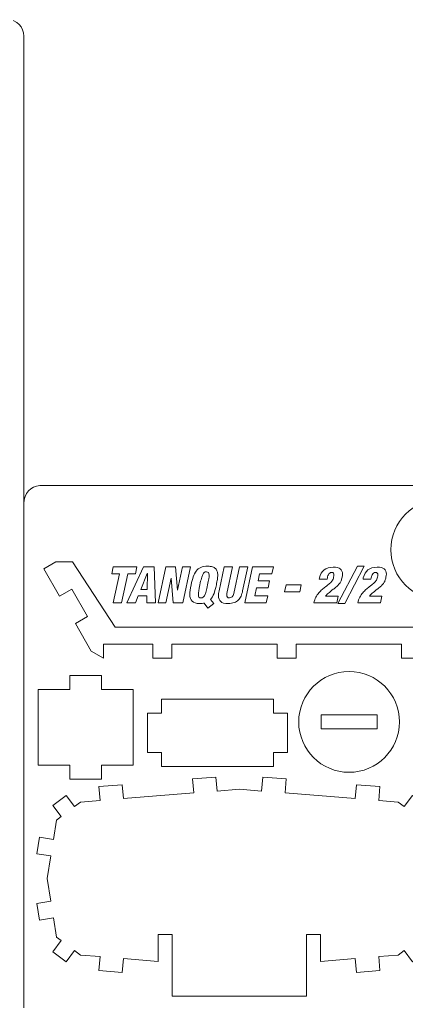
# Model space of a CAD drawing. Header units: centimetres. Extents: x -47.5 to 47.5, y -14.5 to 14.5.
# Drawn here: x 28.42 to 35.47, y -3.39 to 14.5 of the extents above; entities that cross this region are included whole.
import ezdxf

# ---------------------------------------------------------------- set-up
doc = ezdxf.new("R2010")
doc.units = ezdxf.units.CM
doc.header["$MEASUREMENT"] = 0
doc.layers.add('Camada 1', color=7, linetype='Continuous')

msp = doc.modelspace()

# ---------------------------------------------------------------- linework, layer by layer
at = {"layer": 'Camada 1', "color": 6, "lineweight": 9}
for points in [[(9.8, 14.5), (9.8, 14.5), (28.2, 14.5), (28.2, 14.5), (28.2, 14.5), (28.365, 14.5), (28.5, 14.365), (28.5, 14.2), (28.5, 14.2), (28.5, 14.2), (28.5, -14.2), (28.5, -14.2), (28.5, -14.2), (28.5, -14.365), (28.365, -14.5), (28.2, -14.5), (28.2, -14.5), (28.2, -14.5), (9.8, -14.5), (9.8, -14.5), (9.8, -14.5), (9.635, -14.5), (9.5, -14.365), (9.5, -14.2), (9.5, -14.2), (9.5, -14.2), (9.5, 14.2), (9.5, 14.2), (9.5, 14.2), (9.5, 14.365), (9.635, 14.5), (9.8, 14.5)], [(28.78719, 6.008), (28.78719, 6.008), (47.21281, 6.008), (47.21281, 6.008), (47.21281, 6.008), (47.37077, 6.008), (47.5, 5.86239), (47.5, 5.6844), (47.5, 5.6844), (47.5, 5.6844), (47.5, -14.16359), (47.5, -14.16359), (47.5, -14.16359), (47.5, -14.34157), (47.37077, -14.48719), (47.21281, -14.48719), (47.21281, -14.48719), (47.21281, -14.48719), (28.78719, -14.48719), (28.78719, -14.48719), (28.78719, -14.48719), (28.62923, -14.48719), (28.5, -14.34157), (28.5, -14.16359), (28.5, -14.16359), (28.5, -14.16359), (28.5, 5.6844), (28.5, 5.6844), (28.5, 5.6844), (28.5, 5.86239), (28.62923, 6.008), (28.78719, 6.008)]]:
    msp.add_open_spline(points, degree=3, knots=[0, 0, 0, 0, 0.11111111, 0.11111111, 0.11111111, 0.11111111, 0.22222222, 0.22222222, 0.22222222, 0.22222222, 0.33333333, 0.33333333, 0.33333333, 0.33333333, 0.44444444, 0.44444444, 0.44444444, 0.44444444, 0.55555556, 0.55555556, 0.55555556, 0.55555556, 0.66666667, 0.66666667, 0.66666667, 0.66666667, 0.77777778, 0.77777778, 0.77777778, 0.77777778, 1, 1, 1, 1], dxfattribs=at)
at = {"layer": 'Camada 1', "color": 250, "lineweight": 9}
for points, knots in [([(36.10699, 5.75888), (36.61393, 5.75888), (37.02489, 5.34792), (37.02489, 4.84098), (37.02489, 4.84098), (37.02489, 4.33404), (36.61393, 3.92308), (36.10699, 3.92308), (36.10699, 3.92308), (35.60005, 3.92308), (35.18909, 4.33404), (35.18909, 4.84098), (35.18909, 4.84098), (35.18909, 5.34792), (35.60005, 5.75888), (36.10699, 5.75888)], [0, 0, 0, 0, 0.2, 0.2, 0.2, 0.2, 0.4, 0.4, 0.4, 0.4, 0.6, 0.6, 0.6, 0.6, 1, 1, 1, 1]), ([(35.3796, 3.12067), (35.3796, 3.12067), (35.3796, 2.8657), (35.3796, 2.8657), (35.3796, 2.8657), (35.3796, 2.8657), (35.72813, 2.8657), (35.72813, 2.8657), (35.72813, 2.8657), (35.72813, 2.8657), (35.72813, 3.12067), (35.72813, 3.12067), (35.72813, 3.12067), (35.72813, 3.12067), (36.62917, 3.12067), (36.62917, 3.12067), (36.62917, 3.12067), (36.62917, 3.12067), (36.62917, 2.8657), (36.62917, 2.8657), (36.62917, 2.8657), (36.62917, 2.8657), (36.84998, 2.99319), (36.84998, 2.99319), (36.84998, 2.99319), (36.84998, 2.99319), (37.13861, 3.4931), (37.13861, 3.4931), (37.13861, 3.4931), (37.13861, 3.4931), (36.9178, 3.6206), (36.9178, 3.6206), (36.9178, 3.6206), (36.9178, 3.6206), (37.20644, 4.12052), (37.20644, 4.12052), (37.20644, 4.12052), (37.20644, 4.12052), (37.42725, 3.99305), (37.42725, 3.99305), (37.42725, 3.99305), (37.42725, 3.99305), (37.71588, 4.49297), (37.71588, 4.49297), (37.71588, 4.49297), (37.71588, 4.49297), (37.49507, 4.62045), (37.49507, 4.62045), (37.49507, 4.62045), (37.49507, 4.62045), (37.18911, 4.62045), (37.18911, 4.62045), (37.18911, 4.62045), (37.18911, 4.62045), (36.41569, 3.42664), (36.41569, 3.42664), (36.41569, 3.42664), (36.41569, 3.42664), (30.16116, 3.42664), (30.16116, 3.42664), (30.16116, 3.42664), (30.16116, 3.42664), (29.38774, 4.62045), (29.38774, 4.62045), (29.38774, 4.62045), (29.38774, 4.62045), (29.08177, 4.62045), (29.08177, 4.62045), (29.08177, 4.62045), (29.08177, 4.62045), (28.86096, 4.49297), (28.86096, 4.49297), (28.86096, 4.49297), (28.86096, 4.49297), (29.1496, 3.99305), (29.1496, 3.99305), (29.1496, 3.99305), (29.1496, 3.99305), (29.3704, 4.12052), (29.3704, 4.12052), (29.3704, 4.12052), (29.3704, 4.12052), (29.65904, 3.6206), (29.65904, 3.6206), (29.65904, 3.6206), (29.65904, 3.6206), (29.43823, 3.4931), (29.43823, 3.4931), (29.43823, 3.4931), (29.43823, 3.4931), (29.72687, 2.99319), (29.72687, 2.99319), (29.72687, 2.99319), (29.72687, 2.99319), (29.94767, 2.8657), (29.94767, 2.8657), (29.94767, 2.8657), (29.94767, 2.8657), (29.94767, 3.12067), (29.94767, 3.12067), (29.94767, 3.12067), (29.94767, 3.12067), (30.84871, 3.12067), (30.84871, 3.12067), (30.84871, 3.12067), (30.84871, 3.12067), (30.84871, 2.8657), (30.84871, 2.8657), (30.84871, 2.8657), (30.84871, 2.8657), (31.19724, 2.8657), (31.19724, 2.8657), (31.19724, 2.8657), (31.19724, 2.8657), (31.19724, 3.12067), (31.19724, 3.12067), (31.19724, 3.12067), (31.19724, 3.12067), (33.11415, 3.12067), (33.11415, 3.12067), (33.11415, 3.12067), (33.11415, 3.12067), (33.11415, 2.8657), (33.11415, 2.8657), (33.11415, 2.8657), (33.11415, 2.8657), (33.46268, 2.8657), (33.46268, 2.8657), (33.46268, 2.8657), (33.46268, 2.8657), (33.46268, 3.12067), (33.46268, 3.12067), (33.46268, 3.12067), (33.46268, 3.12067), (35.3796, 3.12067), (35.3796, 3.12067)], [0, 0, 0, 0, 0.02857143, 0.02857143, 0.02857143, 0.02857143, 0.05714286, 0.05714286, 0.05714286, 0.05714286, 0.08571429, 0.08571429, 0.08571429, 0.08571429, 0.11428571, 0.11428571, 0.11428571, 0.11428571, 0.14285714, 0.14285714, 0.14285714, 0.14285714, 0.17142857, 0.17142857, 0.17142857, 0.17142857, 0.2, 0.2, 0.2, 0.2, 0.22857143, 0.22857143, 0.22857143, 0.22857143, 0.25714286, 0.25714286, 0.25714286, 0.25714286, 0.28571429, 0.28571429, 0.28571429, 0.28571429, 0.31428571, 0.31428571, 0.31428571, 0.31428571, 0.34285714, 0.34285714, 0.34285714, 0.34285714, 0.37142857, 0.37142857, 0.37142857, 0.37142857, 0.4, 0.4, 0.4, 0.4, 0.42857143, 0.42857143, 0.42857143, 0.42857143, 0.45714286, 0.45714286, 0.45714286, 0.45714286, 0.48571429, 0.48571429, 0.48571429, 0.48571429, 0.51428571, 0.51428571, 0.51428571, 0.51428571, 0.54285714, 0.54285714, 0.54285714, 0.54285714, 0.57142857, 0.57142857, 0.57142857, 0.57142857, 0.6, 0.6, 0.6, 0.6, 0.62857143, 0.62857143, 0.62857143, 0.62857143, 0.65714286, 0.65714286, 0.65714286, 0.65714286, 0.68571429, 0.68571429, 0.68571429, 0.68571429, 0.71428571, 0.71428571, 0.71428571, 0.71428571, 0.74285714, 0.74285714, 0.74285714, 0.74285714, 0.77142857, 0.77142857, 0.77142857, 0.77142857, 0.8, 0.8, 0.8, 0.8, 0.82857143, 0.82857143, 0.82857143, 0.82857143, 0.85714286, 0.85714286, 0.85714286, 0.85714286, 0.88571429, 0.88571429, 0.88571429, 0.88571429, 0.91428571, 0.91428571, 0.91428571, 0.91428571, 0.94285714, 0.94285714, 0.94285714, 0.94285714, 1, 1, 1, 1]), ([(29.33801, 0.65914), (29.33801, 0.65914), (29.33801, 0.91411), (29.33801, 0.91411), (29.33801, 0.91411), (29.33801, 0.91411), (28.76074, 0.91411), (28.76074, 0.91411), (28.76074, 0.91411), (28.76074, 0.91411), (28.76074, 2.29096), (28.76074, 2.29096), (28.76074, 2.29096), (28.76074, 2.29096), (29.33801, 2.29096), (29.33801, 2.29096), (29.33801, 2.29096), (29.33801, 2.29096), (29.33801, 2.54593), (29.33801, 2.54593), (29.33801, 2.54593), (29.33801, 2.54593), (29.91528, 2.54593), (29.91528, 2.54593), (29.91528, 2.54593), (29.91528, 2.54593), (29.91528, 2.29096), (29.91528, 2.29096), (29.91528, 2.29096), (29.91528, 2.29096), (30.49254, 2.29096), (30.49254, 2.29096), (30.49254, 2.29096), (30.49254, 2.29096), (30.49254, 0.91411), (30.49254, 0.91411), (30.49254, 0.91411), (30.49254, 0.91411), (29.91528, 0.91411), (29.91528, 0.91411), (29.91528, 0.91411), (29.91528, 0.91411), (29.91528, 0.65914), (29.91528, 0.65914), (29.91528, 0.65914), (29.91528, 0.65914), (29.33801, 0.65914), (29.33801, 0.65914)], [0, 0, 0, 0, 0.07692308, 0.07692308, 0.07692308, 0.07692308, 0.15384615, 0.15384615, 0.15384615, 0.15384615, 0.23076923, 0.23076923, 0.23076923, 0.23076923, 0.30769231, 0.30769231, 0.30769231, 0.30769231, 0.38461538, 0.38461538, 0.38461538, 0.38461538, 0.46153846, 0.46153846, 0.46153846, 0.46153846, 0.53846154, 0.53846154, 0.53846154, 0.53846154, 0.61538462, 0.61538462, 0.61538462, 0.61538462, 0.69230769, 0.69230769, 0.69230769, 0.69230769, 0.76923077, 0.76923077, 0.76923077, 0.76923077, 0.84615385, 0.84615385, 0.84615385, 0.84615385, 1, 1, 1, 1]), ([(34.42665, 2.62043), (34.93359, 2.62043), (35.34455, 2.20947), (35.34455, 1.70253), (35.34455, 1.70253), (35.34455, 1.19559), (34.93359, 0.78463), (34.42665, 0.78463), (34.42665, 0.78463), (33.9197, 0.78463), (33.50874, 1.19559), (33.50874, 1.70253), (33.50874, 1.70253), (33.50874, 2.20947), (33.9197, 2.62043), (34.42665, 2.62043)], [0, 0, 0, 0, 0.2, 0.2, 0.2, 0.2, 0.4, 0.4, 0.4, 0.4, 0.6, 0.6, 0.6, 0.6, 1, 1, 1, 1]), ([(33.3015, 1.14557), (33.3015, 1.14557), (33.3015, 1.8595), (33.3015, 1.8595), (33.3015, 1.8595), (33.3015, 1.8595), (33.04653, 1.8595), (33.04653, 1.8595), (33.04653, 1.8595), (33.04653, 1.8595), (33.04653, 2.11447), (33.04653, 2.11447), (33.04653, 2.11447), (33.04653, 2.11447), (31.00676, 2.11447), (31.00676, 2.11447), (31.00676, 2.11447), (31.00676, 2.11447), (31.00676, 1.8595), (31.00676, 1.8595), (31.00676, 1.8595), (31.00676, 1.8595), (30.75178, 1.8595), (30.75178, 1.8595), (30.75178, 1.8595), (30.75178, 1.8595), (30.75178, 1.14557), (30.75178, 1.14557), (30.75178, 1.14557), (30.75178, 1.14557), (31.00676, 1.14557), (31.00676, 1.14557), (31.00676, 1.14557), (31.00676, 1.14557), (31.00676, 0.89061), (31.00676, 0.89061), (31.00676, 0.89061), (31.00676, 0.89061), (33.04653, 0.89061), (33.04653, 0.89061), (33.04653, 0.89061), (33.04653, 0.89061), (33.04653, 1.14557), (33.04653, 1.14557), (33.04653, 1.14557), (33.04653, 1.14557), (33.3015, 1.14557), (33.3015, 1.14557)], [0, 0, 0, 0, 0.07692308, 0.07692308, 0.07692308, 0.07692308, 0.15384615, 0.15384615, 0.15384615, 0.15384615, 0.23076923, 0.23076923, 0.23076923, 0.23076923, 0.30769231, 0.30769231, 0.30769231, 0.30769231, 0.38461538, 0.38461538, 0.38461538, 0.38461538, 0.46153846, 0.46153846, 0.46153846, 0.46153846, 0.53846154, 0.53846154, 0.53846154, 0.53846154, 0.61538462, 0.61538462, 0.61538462, 0.61538462, 0.69230769, 0.69230769, 0.69230769, 0.69230769, 0.76923077, 0.76923077, 0.76923077, 0.76923077, 0.84615385, 0.84615385, 0.84615385, 0.84615385, 1, 1, 1, 1]), ([(30.94779, -2.17025), (30.94779, -2.17025), (31.20277, -2.17025), (31.20277, -2.17025), (31.20277, -2.17025), (31.20277, -2.17025), (31.20277, -3.29212), (31.20277, -3.29212), (31.20277, -3.29212), (31.20277, -3.29212), (33.6505, -3.29212), (33.6505, -3.29212), (33.6505, -3.29212), (33.6505, -3.29212), (33.6505, -2.17025), (33.6505, -2.17025), (33.6505, -2.17025), (33.6505, -2.17025), (33.90546, -2.17025), (33.90546, -2.17025), (33.90546, -2.17025), (33.90546, -2.17025), (33.90546, -2.66112), (33.90546, -2.66112), (33.90546, -2.66112), (33.90546, -2.66112), (34.54016, -2.60953), (34.54016, -2.60953), (34.54016, -2.60953), (34.54016, -2.60953), (34.56082, -2.86367), (34.56082, -2.86367), (34.56082, -2.86367), (34.56082, -2.86367), (34.98765, -2.82896), (34.98765, -2.82896), (34.98765, -2.82896), (34.98765, -2.82896), (34.96699, -2.57483), (34.96699, -2.57483), (34.96699, -2.57483), (34.96699, -2.57483), (35.32063, -2.54609), (35.32063, -2.54609), (35.32063, -2.54609), (35.32063, -2.54609), (35.42924, -2.46487), (35.42924, -2.46487), (35.42924, -2.46487), (35.42924, -2.46487), (35.58192, -2.66907), (35.58192, -2.66907), (35.58192, -2.66907), (35.58192, -2.66907), (35.82697, -2.48586), (35.82697, -2.48586), (35.82697, -2.48586), (35.82697, -2.48586), (35.67428, -2.28166), (35.67428, -2.28166), (35.67428, -2.28166), (35.67428, -2.28166), (35.75924, -2.21814), (35.75924, -2.21814), (35.75924, -2.21814), (35.75924, -2.21814), (35.81628, -1.8668), (35.81628, -1.8668), (35.81628, -1.8668), (35.81628, -1.8668), (36.06795, -1.90766), (36.06795, -1.90766), (36.06795, -1.90766), (36.06795, -1.90766), (36.11699, -1.60565), (36.11699, -1.60565), (36.11699, -1.60565), (36.11699, -1.60565), (35.86531, -1.56479), (35.86531, -1.56479), (35.86531, -1.56479), (35.86531, -1.56479), (35.93222, -1.15263), (35.93222, -1.15263), (35.93222, -1.15263), (35.93222, -1.15263), (35.86531, -0.74048), (35.86531, -0.74048), (35.86531, -0.74048), (35.86531, -0.74048), (36.11699, -0.69962), (36.11699, -0.69962), (36.11699, -0.69962), (36.11699, -0.69962), (36.06795, -0.39761), (36.06795, -0.39761), (36.06795, -0.39761), (36.06795, -0.39761), (35.81628, -0.43847), (35.81628, -0.43847), (35.81628, -0.43847), (35.81628, -0.43847), (35.75924, -0.08712), (35.75924, -0.08712), (35.75924, -0.08712), (35.75924, -0.08712), (35.67428, -0.0236), (35.67428, -0.0236), (35.67428, -0.0236), (35.67428, -0.0236), (35.82697, 0.18061), (35.82697, 0.18061), (35.82697, 0.18061), (35.82697, 0.18061), (35.58192, 0.36382), (35.58192, 0.36382), (35.58192, 0.36382), (35.58192, 0.36382), (35.42924, 0.15961), (35.42924, 0.15961), (35.42924, 0.15961), (35.42924, 0.15961), (35.32063, 0.24083), (35.32063, 0.24083), (35.32063, 0.24083), (35.32063, 0.24083), (34.96699, 0.26957), (34.96699, 0.26957), (34.96699, 0.26957), (34.96699, 0.26957), (34.98765, 0.5237), (34.98765, 0.5237), (34.98765, 0.5237), (34.98765, 0.5237), (34.56082, 0.55841), (34.56082, 0.55841), (34.56082, 0.55841), (34.56082, 0.55841), (34.54016, 0.30427), (34.54016, 0.30427), (34.54016, 0.30427), (34.54016, 0.30427), (33.25964, 0.40836), (33.25964, 0.40836), (33.25964, 0.40836), (33.25964, 0.40836), (33.2803, 0.66248), (33.2803, 0.66248), (33.2803, 0.66248), (33.2803, 0.66248), (32.85346, 0.69718), (32.85346, 0.69718), (32.85346, 0.69718), (32.85346, 0.69718), (32.8328, 0.44306), (32.8328, 0.44306), (32.8328, 0.44306), (32.8328, 0.44306), (32.42663, 0.47607), (32.42663, 0.47607), (32.42663, 0.47607), (32.42663, 0.47607), (32.02045, 0.44306), (32.02045, 0.44306), (32.02045, 0.44306), (32.02045, 0.44306), (31.99979, 0.69718), (31.99979, 0.69718), (31.99979, 0.69718), (31.99979, 0.69718), (31.57296, 0.66248), (31.57296, 0.66248), (31.57296, 0.66248), (31.57296, 0.66248), (31.59361, 0.40836), (31.59361, 0.40836), (31.59361, 0.40836), (31.59361, 0.40836), (30.31311, 0.30427), (30.31311, 0.30427), (30.31311, 0.30427), (30.31311, 0.30427), (30.29245, 0.55841), (30.29245, 0.55841), (30.29245, 0.55841), (30.29245, 0.55841), (29.86561, 0.5237), (29.86561, 0.5237), (29.86561, 0.5237), (29.86561, 0.5237), (29.88627, 0.26957), (29.88627, 0.26957), (29.88627, 0.26957), (29.88627, 0.26957), (29.53264, 0.24083), (29.53264, 0.24083), (29.53264, 0.24083), (29.53264, 0.24083), (29.42401, 0.15961), (29.42401, 0.15961), (29.42401, 0.15961), (29.42401, 0.15961), (29.27134, 0.36382), (29.27134, 0.36382), (29.27134, 0.36382), (29.27134, 0.36382), (29.02629, 0.18061), (29.02629, 0.18061), (29.02629, 0.18061), (29.02629, 0.18061), (29.17897, -0.0236), (29.17897, -0.0236), (29.17897, -0.0236), (29.17897, -0.0236), (29.09403, -0.08712), (29.09403, -0.08712), (29.09403, -0.08712), (29.09403, -0.08712), (29.03699, -0.43847), (29.03699, -0.43847), (29.03699, -0.43847), (29.03699, -0.43847), (28.7853, -0.39761), (28.7853, -0.39761), (28.7853, -0.39761), (28.7853, -0.39761), (28.73628, -0.69962), (28.73628, -0.69962), (28.73628, -0.69962), (28.73628, -0.69962), (28.98795, -0.74048), (28.98795, -0.74048), (28.98795, -0.74048), (28.98795, -0.74048), (28.92103, -1.15263), (28.92103, -1.15263), (28.92103, -1.15263), (28.92103, -1.15263), (28.98795, -1.56479), (28.98795, -1.56479), (28.98795, -1.56479), (28.98795, -1.56479), (28.73628, -1.60565), (28.73628, -1.60565), (28.73628, -1.60565), (28.73628, -1.60565), (28.7853, -1.90766), (28.7853, -1.90766), (28.7853, -1.90766), (28.7853, -1.90766), (29.03699, -1.8668), (29.03699, -1.8668), (29.03699, -1.8668), (29.03699, -1.8668), (29.09403, -2.21814), (29.09403, -2.21814), (29.09403, -2.21814), (29.09403, -2.21814), (29.17897, -2.28166), (29.17897, -2.28166), (29.17897, -2.28166), (29.17897, -2.28166), (29.02629, -2.48586), (29.02629, -2.48586), (29.02629, -2.48586), (29.02629, -2.48586), (29.27134, -2.66907), (29.27134, -2.66907), (29.27134, -2.66907), (29.27134, -2.66907), (29.42401, -2.46487), (29.42401, -2.46487), (29.42401, -2.46487), (29.42401, -2.46487), (29.53264, -2.54609), (29.53264, -2.54609), (29.53264, -2.54609), (29.53264, -2.54609), (29.88627, -2.57483), (29.88627, -2.57483), (29.88627, -2.57483), (29.88627, -2.57483), (29.86561, -2.82896), (29.86561, -2.82896), (29.86561, -2.82896), (29.86561, -2.82896), (30.29245, -2.86367), (30.29245, -2.86367), (30.29245, -2.86367), (30.29245, -2.86367), (30.31311, -2.60953), (30.31311, -2.60953), (30.31311, -2.60953), (30.31311, -2.60953), (30.94779, -2.66112), (30.94779, -2.66112), (30.94779, -2.66112), (30.94779, -2.66112), (30.94779, -2.17025), (30.94779, -2.17025)], [0, 0, 0, 0, 0.01315789, 0.01315789, 0.01315789, 0.01315789, 0.02631579, 0.02631579, 0.02631579, 0.02631579, 0.03947368, 0.03947368, 0.03947368, 0.03947368, 0.05263158, 0.05263158, 0.05263158, 0.05263158, 0.06578947, 0.06578947, 0.06578947, 0.06578947, 0.07894737, 0.07894737, 0.07894737, 0.07894737, 0.09210526, 0.09210526, 0.09210526, 0.09210526, 0.10526316, 0.10526316, 0.10526316, 0.10526316, 0.11842105, 0.11842105, 0.11842105, 0.11842105, 0.13157895, 0.13157895, 0.13157895, 0.13157895, 0.14473684, 0.14473684, 0.14473684, 0.14473684, 0.15789474, 0.15789474, 0.15789474, 0.15789474, 0.17105263, 0.17105263, 0.17105263, 0.17105263, 0.18421053, 0.18421053, 0.18421053, 0.18421053, 0.19736842, 0.19736842, 0.19736842, 0.19736842, 0.21052632, 0.21052632, 0.21052632, 0.21052632, 0.22368421, 0.22368421, 0.22368421, 0.22368421, 0.23684211, 0.23684211, 0.23684211, 0.23684211, 0.25, 0.25, 0.25, 0.25, 0.26315789, 0.26315789, 0.26315789, 0.26315789, 0.27631579, 0.27631579, 0.27631579, 0.27631579, 0.28947368, 0.28947368, 0.28947368, 0.28947368, 0.30263158, 0.30263158, 0.30263158, 0.30263158, 0.31578947, 0.31578947, 0.31578947, 0.31578947, 0.32894737, 0.32894737, 0.32894737, 0.32894737, 0.34210526, 0.34210526, 0.34210526, 0.34210526, 0.35526316, 0.35526316, 0.35526316, 0.35526316, 0.36842105, 0.36842105, 0.36842105, 0.36842105, 0.38157895, 0.38157895, 0.38157895, 0.38157895, 0.39473684, 0.39473684, 0.39473684, 0.39473684, 0.40789474, 0.40789474, 0.40789474, 0.40789474, 0.42105263, 0.42105263, 0.42105263, 0.42105263, 0.43421053, 0.43421053, 0.43421053, 0.43421053, 0.44736842, 0.44736842, 0.44736842, 0.44736842, 0.46052632, 0.46052632, 0.46052632, 0.46052632, 0.47368421, 0.47368421, 0.47368421, 0.47368421, 0.48684211, 0.48684211, 0.48684211, 0.48684211, 0.5, 0.5, 0.5, 0.5, 0.51315789, 0.51315789, 0.51315789, 0.51315789, 0.52631579, 0.52631579, 0.52631579, 0.52631579, 0.53947368, 0.53947368, 0.53947368, 0.53947368, 0.55263158, 0.55263158, 0.55263158, 0.55263158, 0.56578947, 0.56578947, 0.56578947, 0.56578947, 0.57894737, 0.57894737, 0.57894737, 0.57894737, 0.59210526, 0.59210526, 0.59210526, 0.59210526, 0.60526316, 0.60526316, 0.60526316, 0.60526316, 0.61842105, 0.61842105, 0.61842105, 0.61842105, 0.63157895, 0.63157895, 0.63157895, 0.63157895, 0.64473684, 0.64473684, 0.64473684, 0.64473684, 0.65789474, 0.65789474, 0.65789474, 0.65789474, 0.67105263, 0.67105263, 0.67105263, 0.67105263, 0.68421053, 0.68421053, 0.68421053, 0.68421053, 0.69736842, 0.69736842, 0.69736842, 0.69736842, 0.71052632, 0.71052632, 0.71052632, 0.71052632, 0.72368421, 0.72368421, 0.72368421, 0.72368421, 0.73684211, 0.73684211, 0.73684211, 0.73684211, 0.75, 0.75, 0.75, 0.75, 0.76315789, 0.76315789, 0.76315789, 0.76315789, 0.77631579, 0.77631579, 0.77631579, 0.77631579, 0.78947368, 0.78947368, 0.78947368, 0.78947368, 0.80263158, 0.80263158, 0.80263158, 0.80263158, 0.81578947, 0.81578947, 0.81578947, 0.81578947, 0.82894737, 0.82894737, 0.82894737, 0.82894737, 0.84210526, 0.84210526, 0.84210526, 0.84210526, 0.85526316, 0.85526316, 0.85526316, 0.85526316, 0.86842105, 0.86842105, 0.86842105, 0.86842105, 0.88157895, 0.88157895, 0.88157895, 0.88157895, 0.89473684, 0.89473684, 0.89473684, 0.89473684, 0.90789474, 0.90789474, 0.90789474, 0.90789474, 0.92105263, 0.92105263, 0.92105263, 0.92105263, 0.93421053, 0.93421053, 0.93421053, 0.93421053, 0.94736842, 0.94736842, 0.94736842, 0.94736842, 0.96052632, 0.96052632, 0.96052632, 0.96052632, 0.97368421, 0.97368421, 0.97368421, 0.97368421, 1, 1, 1, 1])]:
    msp.add_open_spline(points, degree=3, knots=knots, dxfattribs=at)
at = {"layer": 'Camada 1', "color": 5, "lineweight": 9}
for points, knots in [([(30.12659, 3.87284), (30.12659, 3.87284), (30.28068, 3.87284), (30.28068, 3.87284), (30.28068, 3.87284), (30.28068, 3.87284), (30.3935, 4.40299), (30.3935, 4.40299), (30.3935, 4.40299), (30.3935, 4.40299), (30.53108, 4.40299), (30.53108, 4.40299), (30.53108, 4.40299), (30.53108, 4.40299), (30.55768, 4.52774), (30.55768, 4.52774), (30.55768, 4.52774), (30.55768, 4.52774), (30.12842, 4.52774), (30.12842, 4.52774), (30.12842, 4.52774), (30.12842, 4.52774), (30.10182, 4.40299), (30.10182, 4.40299), (30.10182, 4.40299), (30.10182, 4.40299), (30.2394, 4.40299), (30.2394, 4.40299), (30.2394, 4.40299), (30.2394, 4.40299), (30.12659, 3.87284), (30.12659, 3.87284)], [0, 0, 0, 0, 0.11111111, 0.11111111, 0.11111111, 0.11111111, 0.22222222, 0.22222222, 0.22222222, 0.22222222, 0.33333333, 0.33333333, 0.33333333, 0.33333333, 0.44444444, 0.44444444, 0.44444444, 0.44444444, 0.55555556, 0.55555556, 0.55555556, 0.55555556, 0.66666667, 0.66666667, 0.66666667, 0.66666667, 0.77777778, 0.77777778, 0.77777778, 0.77777778, 1, 1, 1, 1]), ([(30.37515, 3.87284), (30.37515, 3.87284), (30.53475, 3.87284), (30.53475, 3.87284), (30.53475, 3.87284), (30.53475, 3.87284), (30.58428, 3.99758), (30.58428, 3.99758), (30.58428, 3.99758), (30.58428, 3.99758), (30.74113, 3.99758), (30.74113, 3.99758), (30.74113, 3.99758), (30.74113, 3.99758), (30.73837, 3.87284), (30.73837, 3.87284), (30.73837, 3.87284), (30.73837, 3.87284), (30.89797, 3.87284), (30.89797, 3.87284), (30.89797, 3.87284), (30.89797, 3.87284), (30.87412, 4.52774), (30.87412, 4.52774), (30.87412, 4.52774), (30.87412, 4.52774), (30.68151, 4.52774), (30.68151, 4.52774), (30.68151, 4.52774), (30.68151, 4.52774), (30.37515, 3.87284), (30.37515, 3.87284)], [0, 0, 0, 0, 0.11111111, 0.11111111, 0.11111111, 0.11111111, 0.22222222, 0.22222222, 0.22222222, 0.22222222, 0.33333333, 0.33333333, 0.33333333, 0.33333333, 0.44444444, 0.44444444, 0.44444444, 0.44444444, 0.55555556, 0.55555556, 0.55555556, 0.55555556, 0.66666667, 0.66666667, 0.66666667, 0.66666667, 0.77777778, 0.77777778, 0.77777778, 0.77777778, 1, 1, 1, 1]), ([(30.9475, 3.87284), (30.9475, 3.87284), (31.08508, 3.87284), (31.08508, 3.87284), (31.08508, 3.87284), (31.08508, 3.87284), (31.18139, 4.32411), (31.18139, 4.32411), (31.18139, 4.32411), (31.18139, 4.32411), (31.18322, 4.32411), (31.18322, 4.32411), (31.18322, 4.32411), (31.18322, 4.32411), (31.22174, 3.87284), (31.22174, 3.87284), (31.22174, 3.87284), (31.22174, 3.87284), (31.39602, 3.87284), (31.39602, 3.87284), (31.39602, 3.87284), (31.39602, 3.87284), (31.53543, 4.52774), (31.53543, 4.52774), (31.53543, 4.52774), (31.53543, 4.52774), (31.39235, 4.52774), (31.39235, 4.52774), (31.39235, 4.52774), (31.39235, 4.52774), (31.30154, 4.10214), (31.30154, 4.10214), (31.30154, 4.10214), (31.30154, 4.10214), (31.29971, 4.10214), (31.29971, 4.10214), (31.29971, 4.10214), (31.29971, 4.10214), (31.26394, 4.52774), (31.26394, 4.52774), (31.26394, 4.52774), (31.26394, 4.52774), (31.08691, 4.52774), (31.08691, 4.52774), (31.08691, 4.52774), (31.08691, 4.52774), (30.9475, 3.87284), (30.9475, 3.87284)], [0, 0, 0, 0, 0.07692308, 0.07692308, 0.07692308, 0.07692308, 0.15384615, 0.15384615, 0.15384615, 0.15384615, 0.23076923, 0.23076923, 0.23076923, 0.23076923, 0.30769231, 0.30769231, 0.30769231, 0.30769231, 0.38461538, 0.38461538, 0.38461538, 0.38461538, 0.46153846, 0.46153846, 0.46153846, 0.46153846, 0.53846154, 0.53846154, 0.53846154, 0.53846154, 0.61538462, 0.61538462, 0.61538462, 0.61538462, 0.69230769, 0.69230769, 0.69230769, 0.69230769, 0.76923077, 0.76923077, 0.76923077, 0.76923077, 0.84615385, 0.84615385, 0.84615385, 0.84615385, 1, 1, 1, 1]), ([(31.85279, 3.77745), (31.85279, 3.77745), (31.9601, 3.86), (31.9601, 3.86), (31.9601, 3.86), (31.9601, 3.86), (31.90232, 3.93613), (31.90232, 3.93613), (31.90232, 3.93613), (31.92861, 3.96487), (31.94925, 4.00018), (31.96423, 4.04207), (31.96423, 4.04207), (31.97921, 4.08395), (31.99343, 4.13669), (32.00688, 4.20029), (32.00688, 4.20029), (32.01483, 4.2382), (32.02095, 4.27107), (32.02523, 4.29889), (32.02523, 4.29889), (32.02951, 4.32671), (32.03165, 4.35224), (32.03165, 4.37548), (32.03165, 4.37548), (32.03165, 4.40116), (32.02874, 4.42394), (32.02293, 4.44381), (32.02293, 4.44381), (32.01713, 4.46368), (32.00719, 4.4808), (31.99312, 4.49517), (31.99312, 4.49517), (31.97906, 4.50954), (31.96026, 4.5207), (31.93672, 4.52865), (31.93672, 4.52865), (31.91317, 4.5366), (31.88398, 4.54058), (31.84912, 4.54058), (31.84912, 4.54058), (31.79959, 4.54058), (31.75786, 4.53293), (31.72392, 4.51765), (31.72392, 4.51765), (31.68998, 4.50236), (31.66201, 4.48019), (31.64, 4.45115), (31.64, 4.45115), (31.61798, 4.4221), (31.59994, 4.38755), (31.58588, 4.3475), (31.58588, 4.3475), (31.57182, 4.30745), (31.55867, 4.25838), (31.54644, 4.20029), (31.54644, 4.20029), (31.53054, 4.12508), (31.52259, 4.06698), (31.52259, 4.02602), (31.52259, 4.02602), (31.52259, 3.97098), (31.53635, 3.92955), (31.56387, 3.90173), (31.56387, 3.90173), (31.59138, 3.87391), (31.63816, 3.86), (31.7042, 3.86), (31.7042, 3.86), (31.71949, 3.86), (31.73447, 3.86092), (31.74914, 3.86275), (31.74914, 3.86275), (31.76565, 3.86459), (31.77758, 3.86673), (31.78492, 3.86917), (31.78492, 3.86917), (31.78492, 3.86917), (31.85279, 3.77745), (31.85279, 3.77745)], [0, 0, 0, 0, 0.04761905, 0.04761905, 0.04761905, 0.04761905, 0.0952381, 0.0952381, 0.0952381, 0.0952381, 0.14285714, 0.14285714, 0.14285714, 0.14285714, 0.19047619, 0.19047619, 0.19047619, 0.19047619, 0.23809524, 0.23809524, 0.23809524, 0.23809524, 0.28571429, 0.28571429, 0.28571429, 0.28571429, 0.33333333, 0.33333333, 0.33333333, 0.33333333, 0.38095238, 0.38095238, 0.38095238, 0.38095238, 0.42857143, 0.42857143, 0.42857143, 0.42857143, 0.47619048, 0.47619048, 0.47619048, 0.47619048, 0.52380952, 0.52380952, 0.52380952, 0.52380952, 0.57142857, 0.57142857, 0.57142857, 0.57142857, 0.61904762, 0.61904762, 0.61904762, 0.61904762, 0.66666667, 0.66666667, 0.66666667, 0.66666667, 0.71428571, 0.71428571, 0.71428571, 0.71428571, 0.76190476, 0.76190476, 0.76190476, 0.76190476, 0.80952381, 0.80952381, 0.80952381, 0.80952381, 0.85714286, 0.85714286, 0.85714286, 0.85714286, 0.9047619, 0.9047619, 0.9047619, 0.9047619, 1, 1, 1, 1]), ([(32.58014, 4.52774), (32.58014, 4.52774), (32.42605, 4.52774), (32.42605, 4.52774), (32.42605, 4.52774), (32.42605, 4.52774), (32.32332, 4.04436), (32.32332, 4.04436), (32.32332, 4.04436), (32.3117, 3.98994), (32.28541, 3.96273), (32.24444, 3.96273), (32.24444, 3.96273), (32.21264, 3.96273), (32.19674, 3.97985), (32.19674, 4.01409), (32.19674, 4.01409), (32.19674, 4.02326), (32.19797, 4.03335), (32.20041, 4.04436), (32.20041, 4.04436), (32.20041, 4.04436), (32.30314, 4.52774), (32.30314, 4.52774), (32.30314, 4.52774), (32.30314, 4.52774), (32.14905, 4.52774), (32.14905, 4.52774), (32.14905, 4.52774), (32.14905, 4.52774), (32.05549, 4.0893), (32.05549, 4.0893), (32.05549, 4.0893), (32.04877, 4.05567), (32.0454, 4.02693), (32.0454, 4.00309), (32.0454, 4.00309), (32.0454, 3.95722), (32.05885, 3.92191), (32.08576, 3.89715), (32.08576, 3.89715), (32.11266, 3.87238), (32.15822, 3.86), (32.22243, 3.86), (32.22243, 3.86), (32.26584, 3.86), (32.30299, 3.86566), (32.33387, 3.87697), (32.33387, 3.87697), (32.36475, 3.88828), (32.39012, 3.90418), (32.41, 3.92466), (32.41, 3.92466), (32.42987, 3.94515), (32.44577, 3.969), (32.45769, 3.99621), (32.45769, 3.99621), (32.46962, 4.02342), (32.47925, 4.05445), (32.48658, 4.0893), (32.48658, 4.0893), (32.48658, 4.0893), (32.58014, 4.52774), (32.58014, 4.52774)], [0, 0, 0, 0, 0.05882353, 0.05882353, 0.05882353, 0.05882353, 0.11764706, 0.11764706, 0.11764706, 0.11764706, 0.17647059, 0.17647059, 0.17647059, 0.17647059, 0.23529412, 0.23529412, 0.23529412, 0.23529412, 0.29411765, 0.29411765, 0.29411765, 0.29411765, 0.35294118, 0.35294118, 0.35294118, 0.35294118, 0.41176471, 0.41176471, 0.41176471, 0.41176471, 0.47058824, 0.47058824, 0.47058824, 0.47058824, 0.52941176, 0.52941176, 0.52941176, 0.52941176, 0.58823529, 0.58823529, 0.58823529, 0.58823529, 0.64705882, 0.64705882, 0.64705882, 0.64705882, 0.70588235, 0.70588235, 0.70588235, 0.70588235, 0.76470588, 0.76470588, 0.76470588, 0.76470588, 0.82352941, 0.82352941, 0.82352941, 0.82352941, 0.88235294, 0.88235294, 0.88235294, 0.88235294, 1, 1, 1, 1]), ([(32.52786, 3.87284), (32.52786, 3.87284), (32.91676, 3.87284), (32.91676, 3.87284), (32.91676, 3.87284), (32.91676, 3.87284), (32.94336, 3.99758), (32.94336, 3.99758), (32.94336, 3.99758), (32.94336, 3.99758), (32.70855, 3.99758), (32.70855, 3.99758), (32.70855, 3.99758), (32.70855, 3.99758), (32.74065, 4.14709), (32.74065, 4.14709), (32.74065, 4.14709), (32.74065, 4.14709), (32.95161, 4.14709), (32.95161, 4.14709), (32.95161, 4.14709), (32.95161, 4.14709), (32.97821, 4.27183), (32.97821, 4.27183), (32.97821, 4.27183), (32.97821, 4.27183), (32.76725, 4.27183), (32.76725, 4.27183), (32.76725, 4.27183), (32.76725, 4.27183), (32.79477, 4.40299), (32.79477, 4.40299), (32.79477, 4.40299), (32.79477, 4.40299), (33.01949, 4.40299), (33.01949, 4.40299), (33.01949, 4.40299), (33.01949, 4.40299), (33.04608, 4.52774), (33.04608, 4.52774), (33.04608, 4.52774), (33.04608, 4.52774), (32.66727, 4.52774), (32.66727, 4.52774), (32.66727, 4.52774), (32.66727, 4.52774), (32.52786, 3.87284), (32.52786, 3.87284)], [0, 0, 0, 0, 0.07692308, 0.07692308, 0.07692308, 0.07692308, 0.15384615, 0.15384615, 0.15384615, 0.15384615, 0.23076923, 0.23076923, 0.23076923, 0.23076923, 0.30769231, 0.30769231, 0.30769231, 0.30769231, 0.38461538, 0.38461538, 0.38461538, 0.38461538, 0.46153846, 0.46153846, 0.46153846, 0.46153846, 0.53846154, 0.53846154, 0.53846154, 0.53846154, 0.61538462, 0.61538462, 0.61538462, 0.61538462, 0.69230769, 0.69230769, 0.69230769, 0.69230769, 0.76923077, 0.76923077, 0.76923077, 0.76923077, 0.84615385, 0.84615385, 0.84615385, 0.84615385, 1, 1, 1, 1]), ([(34.02476, 4.30577), (34.02843, 4.32105), (34.0321, 4.33527), (34.03577, 4.34842), (34.03577, 4.34842), (34.03944, 4.36157), (34.04418, 4.37395), (34.04999, 4.38557), (34.04999, 4.38557), (34.0558, 4.39718), (34.06359, 4.40666), (34.07338, 4.414), (34.07338, 4.414), (34.08316, 4.42134), (34.09508, 4.42501), (34.10915, 4.42501), (34.10915, 4.42501), (34.12382, 4.42501), (34.13437, 4.42134), (34.14079, 4.414), (34.14079, 4.414), (34.14721, 4.40666), (34.15042, 4.39566), (34.15042, 4.38098), (34.15042, 4.38098), (34.15042, 4.37058), (34.14859, 4.35683), (34.14492, 4.3397), (34.14492, 4.3397), (34.14186, 4.32503), (34.1385, 4.3128), (34.13483, 4.30302), (34.13483, 4.30302), (34.13116, 4.29323), (34.12459, 4.28238), (34.11511, 4.27045), (34.11511, 4.27045), (34.10563, 4.25853), (34.09126, 4.24401), (34.072, 4.22689), (34.072, 4.22689), (34.05274, 4.20977), (34.02721, 4.18928), (33.99541, 4.16543), (33.99541, 4.16543), (33.97401, 4.14953), (33.95368, 4.13302), (33.93442, 4.1159), (33.93442, 4.1159), (33.91515, 4.09878), (33.89559, 4.0783), (33.87571, 4.05445), (33.87571, 4.05445), (33.85584, 4.0306), (33.83796, 4.00339), (33.82206, 3.97282), (33.82206, 3.97282), (33.80616, 3.94224), (33.79423, 3.90892), (33.78629, 3.87284), (33.78629, 3.87284), (33.78629, 3.87284), (34.20087, 3.87284), (34.20087, 3.87284), (34.20087, 3.87284), (34.20087, 3.87284), (34.22655, 3.99208), (34.22655, 3.99208), (34.22655, 3.99208), (34.22655, 3.99208), (33.99633, 3.99208), (33.99633, 3.99208), (33.99633, 3.99208), (34.00489, 4.00553), (34.01773, 4.0199), (34.03485, 4.03519), (34.03485, 4.03519), (34.05197, 4.05047), (34.07857, 4.07218), (34.11465, 4.10031), (34.11465, 4.10031), (34.13299, 4.11499), (34.14553, 4.12477), (34.15226, 4.12966), (34.15226, 4.12966), (34.17794, 4.15045), (34.19873, 4.16834), (34.21463, 4.18332), (34.21463, 4.18332), (34.23053, 4.1983), (34.24383, 4.21313), (34.25453, 4.2278), (34.25453, 4.2278), (34.26523, 4.24248), (34.27409, 4.25868), (34.28113, 4.27642), (34.28113, 4.27642), (34.28816, 4.29415), (34.29412, 4.31555), (34.29901, 4.34062), (34.29901, 4.34062), (34.3039, 4.36141), (34.30635, 4.38006), (34.30635, 4.39657), (34.30635, 4.39657), (34.30635, 4.43632), (34.2932, 4.4672), (34.26691, 4.48921), (34.26691, 4.48921), (34.24062, 4.51123), (34.19751, 4.52223), (34.13758, 4.52223), (34.13758, 4.52223), (33.99816, 4.52223), (33.91439, 4.45711), (33.88626, 4.32686), (33.88626, 4.32686), (33.88626, 4.32686), (33.88168, 4.30577), (33.88168, 4.30577), (33.88168, 4.30577), (33.88168, 4.30577), (34.02476, 4.30577), (34.02476, 4.30577)], [0, 0, 0, 0, 0.03125, 0.03125, 0.03125, 0.03125, 0.0625, 0.0625, 0.0625, 0.0625, 0.09375, 0.09375, 0.09375, 0.09375, 0.125, 0.125, 0.125, 0.125, 0.15625, 0.15625, 0.15625, 0.15625, 0.1875, 0.1875, 0.1875, 0.1875, 0.21875, 0.21875, 0.21875, 0.21875, 0.25, 0.25, 0.25, 0.25, 0.28125, 0.28125, 0.28125, 0.28125, 0.3125, 0.3125, 0.3125, 0.3125, 0.34375, 0.34375, 0.34375, 0.34375, 0.375, 0.375, 0.375, 0.375, 0.40625, 0.40625, 0.40625, 0.40625, 0.4375, 0.4375, 0.4375, 0.4375, 0.46875, 0.46875, 0.46875, 0.46875, 0.5, 0.5, 0.5, 0.5, 0.53125, 0.53125, 0.53125, 0.53125, 0.5625, 0.5625, 0.5625, 0.5625, 0.59375, 0.59375, 0.59375, 0.59375, 0.625, 0.625, 0.625, 0.625, 0.65625, 0.65625, 0.65625, 0.65625, 0.6875, 0.6875, 0.6875, 0.6875, 0.71875, 0.71875, 0.71875, 0.71875, 0.75, 0.75, 0.75, 0.75, 0.78125, 0.78125, 0.78125, 0.78125, 0.8125, 0.8125, 0.8125, 0.8125, 0.84375, 0.84375, 0.84375, 0.84375, 0.875, 0.875, 0.875, 0.875, 0.90625, 0.90625, 0.90625, 0.90625, 0.9375, 0.9375, 0.9375, 0.9375, 1, 1, 1, 1]), ([(34.2238, 3.86), (34.2238, 3.86), (34.34854, 3.86), (34.34854, 3.86), (34.34854, 3.86), (34.34854, 3.86), (34.70258, 4.54058), (34.70258, 4.54058), (34.70258, 4.54058), (34.70258, 4.54058), (34.57784, 4.54058), (34.57784, 4.54058), (34.57784, 4.54058), (34.57784, 4.54058), (34.2238, 3.86), (34.2238, 3.86)], [0, 0, 0, 0, 0.2, 0.2, 0.2, 0.2, 0.4, 0.4, 0.4, 0.4, 0.6, 0.6, 0.6, 0.6, 1, 1, 1, 1]), ([(34.82457, 4.30577), (34.82824, 4.32105), (34.83191, 4.33527), (34.83558, 4.34842), (34.83558, 4.34842), (34.83925, 4.36157), (34.84399, 4.37395), (34.8498, 4.38557), (34.8498, 4.38557), (34.85561, 4.39718), (34.8634, 4.40666), (34.87319, 4.414), (34.87319, 4.414), (34.88297, 4.42134), (34.89489, 4.42501), (34.90896, 4.42501), (34.90896, 4.42501), (34.92363, 4.42501), (34.93418, 4.42134), (34.9406, 4.414), (34.9406, 4.414), (34.94702, 4.40666), (34.95023, 4.39566), (34.95023, 4.38098), (34.95023, 4.38098), (34.95023, 4.37058), (34.9484, 4.35683), (34.94473, 4.3397), (34.94473, 4.3397), (34.94167, 4.32503), (34.93831, 4.3128), (34.93464, 4.30302), (34.93464, 4.30302), (34.93097, 4.29323), (34.9244, 4.28238), (34.91492, 4.27045), (34.91492, 4.27045), (34.90544, 4.25853), (34.89107, 4.24401), (34.87181, 4.22689), (34.87181, 4.22689), (34.85255, 4.20977), (34.82702, 4.18928), (34.79522, 4.16543), (34.79522, 4.16543), (34.77382, 4.14953), (34.75349, 4.13302), (34.73423, 4.1159), (34.73423, 4.1159), (34.71496, 4.09878), (34.6954, 4.0783), (34.67552, 4.05445), (34.67552, 4.05445), (34.65565, 4.0306), (34.63777, 4.00339), (34.62187, 3.97282), (34.62187, 3.97282), (34.60597, 3.94224), (34.59404, 3.90892), (34.5861, 3.87284), (34.5861, 3.87284), (34.5861, 3.87284), (35.00068, 3.87284), (35.00068, 3.87284), (35.00068, 3.87284), (35.00068, 3.87284), (35.02636, 3.99208), (35.02636, 3.99208), (35.02636, 3.99208), (35.02636, 3.99208), (34.79614, 3.99208), (34.79614, 3.99208), (34.79614, 3.99208), (34.8047, 4.00553), (34.81754, 4.0199), (34.83466, 4.03519), (34.83466, 4.03519), (34.85178, 4.05047), (34.87838, 4.07218), (34.91446, 4.10031), (34.91446, 4.10031), (34.9328, 4.11499), (34.94534, 4.12477), (34.95207, 4.12966), (34.95207, 4.12966), (34.97775, 4.15045), (34.99854, 4.16834), (35.01444, 4.18332), (35.01444, 4.18332), (35.03034, 4.1983), (35.04364, 4.21313), (35.05434, 4.2278), (35.05434, 4.2278), (35.06504, 4.24248), (35.0739, 4.25868), (35.08094, 4.27642), (35.08094, 4.27642), (35.08797, 4.29415), (35.09393, 4.31555), (35.09882, 4.34062), (35.09882, 4.34062), (35.10371, 4.36141), (35.10616, 4.38006), (35.10616, 4.39657), (35.10616, 4.39657), (35.10616, 4.43632), (35.09301, 4.4672), (35.06672, 4.48921), (35.06672, 4.48921), (35.04043, 4.51123), (34.99732, 4.52223), (34.93739, 4.52223), (34.93739, 4.52223), (34.79797, 4.52223), (34.7142, 4.45711), (34.68607, 4.32686), (34.68607, 4.32686), (34.68607, 4.32686), (34.68149, 4.30577), (34.68149, 4.30577), (34.68149, 4.30577), (34.68149, 4.30577), (34.82457, 4.30577), (34.82457, 4.30577)], [0, 0, 0, 0, 0.03125, 0.03125, 0.03125, 0.03125, 0.0625, 0.0625, 0.0625, 0.0625, 0.09375, 0.09375, 0.09375, 0.09375, 0.125, 0.125, 0.125, 0.125, 0.15625, 0.15625, 0.15625, 0.15625, 0.1875, 0.1875, 0.1875, 0.1875, 0.21875, 0.21875, 0.21875, 0.21875, 0.25, 0.25, 0.25, 0.25, 0.28125, 0.28125, 0.28125, 0.28125, 0.3125, 0.3125, 0.3125, 0.3125, 0.34375, 0.34375, 0.34375, 0.34375, 0.375, 0.375, 0.375, 0.375, 0.40625, 0.40625, 0.40625, 0.40625, 0.4375, 0.4375, 0.4375, 0.4375, 0.46875, 0.46875, 0.46875, 0.46875, 0.5, 0.5, 0.5, 0.5, 0.53125, 0.53125, 0.53125, 0.53125, 0.5625, 0.5625, 0.5625, 0.5625, 0.59375, 0.59375, 0.59375, 0.59375, 0.625, 0.625, 0.625, 0.625, 0.65625, 0.65625, 0.65625, 0.65625, 0.6875, 0.6875, 0.6875, 0.6875, 0.71875, 0.71875, 0.71875, 0.71875, 0.75, 0.75, 0.75, 0.75, 0.78125, 0.78125, 0.78125, 0.78125, 0.8125, 0.8125, 0.8125, 0.8125, 0.84375, 0.84375, 0.84375, 0.84375, 0.875, 0.875, 0.875, 0.875, 0.90625, 0.90625, 0.90625, 0.90625, 0.9375, 0.9375, 0.9375, 0.9375, 1, 1, 1, 1]), ([(30.74388, 4.11682), (30.74388, 4.11682), (30.63198, 4.11682), (30.63198, 4.11682), (30.63198, 4.11682), (30.63198, 4.11682), (30.74755, 4.4085), (30.74755, 4.4085), (30.74755, 4.4085), (30.74755, 4.4085), (30.74938, 4.4085), (30.74938, 4.4085), (30.74938, 4.4085), (30.74938, 4.4085), (30.74388, 4.11682), (30.74388, 4.11682)], [0, 0, 0, 0, 0.2, 0.2, 0.2, 0.2, 0.4, 0.4, 0.4, 0.4, 0.6, 0.6, 0.6, 0.6, 1, 1, 1, 1]), ([(31.70603, 4.20029), (31.71643, 4.24921), (31.7256, 4.28819), (31.73355, 4.31723), (31.73355, 4.31723), (31.7415, 4.34628), (31.7496, 4.36967), (31.75786, 4.3874), (31.75786, 4.3874), (31.76611, 4.40513), (31.77574, 4.41797), (31.78675, 4.42592), (31.78675, 4.42592), (31.79776, 4.43387), (31.8109, 4.43785), (31.82619, 4.43785), (31.82619, 4.43785), (31.84331, 4.43785), (31.85569, 4.43311), (31.86334, 4.42363), (31.86334, 4.42363), (31.87098, 4.41415), (31.8748, 4.3981), (31.8748, 4.37548), (31.8748, 4.37548), (31.8748, 4.3449), (31.86563, 4.28651), (31.84729, 4.20029), (31.84729, 4.20029), (31.83689, 4.15198), (31.82772, 4.1133), (31.81977, 4.08426), (31.81977, 4.08426), (31.81182, 4.05521), (31.80357, 4.03167), (31.79501, 4.01363), (31.79501, 4.01363), (31.78644, 3.99559), (31.77666, 3.9826), (31.76565, 3.97465), (31.76565, 3.97465), (31.75465, 3.9667), (31.7412, 3.96273), (31.7253, 3.96273), (31.7253, 3.96273), (31.70879, 3.96273), (31.69686, 3.96747), (31.68952, 3.97694), (31.68952, 3.97694), (31.68219, 3.98642), (31.67852, 4.00186), (31.67852, 4.02326), (31.67852, 4.02326), (31.67852, 4.05445), (31.68769, 4.11346), (31.70603, 4.20029)], [0, 0, 0, 0, 0.06666667, 0.06666667, 0.06666667, 0.06666667, 0.13333333, 0.13333333, 0.13333333, 0.13333333, 0.2, 0.2, 0.2, 0.2, 0.26666667, 0.26666667, 0.26666667, 0.26666667, 0.33333333, 0.33333333, 0.33333333, 0.33333333, 0.4, 0.4, 0.4, 0.4, 0.46666667, 0.46666667, 0.46666667, 0.46666667, 0.53333333, 0.53333333, 0.53333333, 0.53333333, 0.6, 0.6, 0.6, 0.6, 0.66666667, 0.66666667, 0.66666667, 0.66666667, 0.73333333, 0.73333333, 0.73333333, 0.73333333, 0.8, 0.8, 0.8, 0.8, 0.86666667, 0.86666667, 0.86666667, 0.86666667, 1, 1, 1, 1]), ([(33.25154, 4.07555), (33.25154, 4.07555), (33.52855, 4.07555), (33.52855, 4.07555), (33.52855, 4.07555), (33.52855, 4.07555), (33.55514, 4.20029), (33.55514, 4.20029), (33.55514, 4.20029), (33.55514, 4.20029), (33.27814, 4.20029), (33.27814, 4.20029), (33.27814, 4.20029), (33.27814, 4.20029), (33.25154, 4.07555), (33.25154, 4.07555)], [0, 0, 0, 0, 0.2, 0.2, 0.2, 0.2, 0.4, 0.4, 0.4, 0.4, 0.6, 0.6, 0.6, 0.6, 1, 1, 1, 1])]:
    msp.add_open_spline(points, degree=3, knots=knots, dxfattribs=at)
at = {"layer": 'Camada 1', "color": 114, "lineweight": 9}
msp.add_open_spline([(33.9167, 1.57505), (33.9167, 1.57505), (33.9167, 1.83002), (33.9167, 1.83002), (33.9167, 1.83002), (33.9167, 1.83002), (34.93659, 1.83002), (34.93659, 1.83002), (34.93659, 1.83002), (34.93659, 1.83002), (34.93659, 1.57505), (34.93659, 1.57505), (34.93659, 1.57505), (34.93659, 1.57505), (33.9167, 1.57505), (33.9167, 1.57505)], degree=3, knots=[0, 0, 0, 0, 0.2, 0.2, 0.2, 0.2, 0.4, 0.4, 0.4, 0.4, 0.6, 0.6, 0.6, 0.6, 1, 1, 1, 1], dxfattribs=at)

doc.saveas('drawing.dxf')
